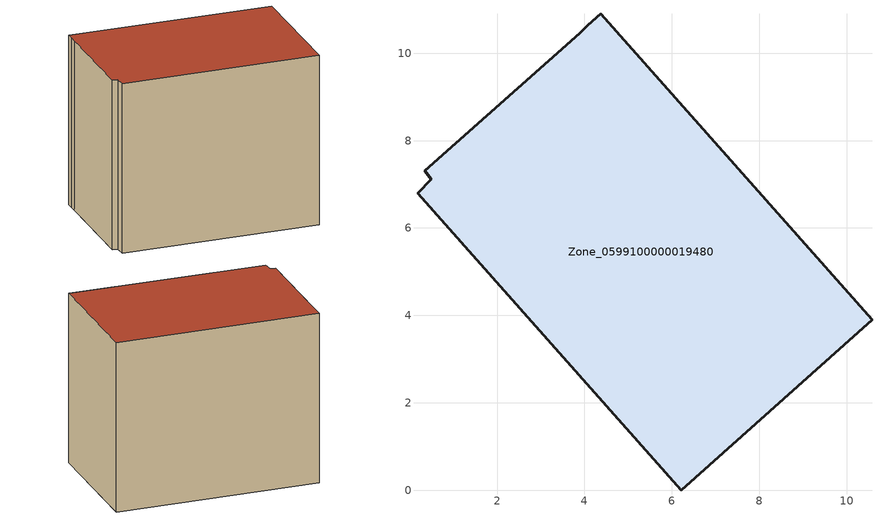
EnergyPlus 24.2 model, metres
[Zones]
Zone_0599100000019480
 floor ground (C_G): 0.5,7.11 0.35,7.31 3.89,10.46 4.08,10.64 4.37,10.9 10.58,3.9 6.21,0 0.18,6.8 z0
 wall outside (C_F): 10.58,3.9 4.37,10.9 4.08,10.64 3.89,10.46 0.35,7.31 0.5,7.11 0.18,6.8 6.21,0 10.58,3.9 z0:7.94
 roof outside (C_R): 4.37,10.9 4.08,10.64 3.89,10.46 0.35,7.31 0.5,7.11 0.18,6.8 6.21,0 10.58,3.9 z7.94
[BUILDING]
Pand.0599100000019480: North Axis=0; Terrain=City; Loads Convergence Tolerance Value=0.04; Temperature Convergence Tolerance Value=0.4; Solar Distribution=FullExterior; Maximum Number of Warmup Days=25; Minimum Number of Warmup Days=1
[Site:Location]
Rotterdam.The.Hague.AP_ZH_NLD Design_Conditions: Latitude=51.96; Longitude=4.45; Time Zone=1; Elevation=-4.5
[SITE:GROUNDTEMPERATURE:BUILDINGSURFACE]
18, 18, 18, 18, 18, 18, 18, 18, 18, 18, 18, 18
[MATERIAL] Thermal Absorptance=0.9; Solar Absorptance=0.7; Visible Absorptance=0.7
Name | Roughness | Thickness | Conductivity | Density | Specific Heat
G.TI.1965-1974 | MediumSmooth | 0.15 | 0.882353 | 540 | 1210
F.TI.1965-1974 | Rough | 0.3 | 0.697674 | 1920 | 840
R.TI.1965-1974 | MediumRough | 0.2 | 0.232558 | 1500 | 1000
[CONSTRUCTION]
C_G: G.TI.1965-1974
C_F: F.TI.1965-1974
C_R: R.TI.1965-1974
[ZONE]
Zone_0599100000019480: Type=1; Multiplier=1; Ceiling Height=Autocalculate; Volume=Autocalculate; Floor Area=autocalculate; Part of Total Floor Area=Yes
[ZONEINFILTRATION:DESIGNFLOWRATE]
Infil_Zone_0599100000019480: Zone or ZoneList or Space or SpaceList=Zone_0599100000019480; Schedule=AlwaysOn; Design Flow Rate Calculation Method=Flow/Area; Flow Rate per Floor Area=0.003; Constant Term Coefficient=1; Temperature Term Coefficient=0; Velocity Term Coefficient=0; Velocity Squared Term Coefficient=0
[HVACTEMPLATE:ZONE:IDEALLOADSAIRSYSTEM]
Zone_0599100000019480: Maximum Heating Supply Air Temperature=50; Minimum Cooling Supply Air Temperature=13; Maximum Heating Supply Air Humidity Ratio=0.0156; Minimum Cooling Supply Air Humidity Ratio=0.0077; Heating Limit=NoLimit; Cooling Limit=NoLimit; Dehumidification Control Type=ConstantSensibleHeatRatio; Cooling Sensible Heat Ratio=0.7; Dehumidification Setpoint=60; Humidification Control Type=None; Humidification Setpoint=30; Outdoor Air Method=None; Outdoor Air Flow Rate per Person=0.00944; Outdoor Air Flow Rate per Zone Floor Area=0; Outdoor Air Flow Rate per Zone=0; Demand Controlled Ventilation Type=None; Outdoor Air Economizer Type=NoEconomizer; Heat Recovery Type=None; Sensible Heat Recovery Effectiveness=0.7; Latent Heat Recovery Effectiveness=0.65
[ZONECONTROL:THERMOSTAT]
ThermostatControl_Zone_0599100000019480: Zone or ZoneList=Zone_0599100000019480; Control Type Schedule=DualSetpointControlType; Control 1=Thermostat_Zone_0599100000019480; Temperature Difference Between Cutout And Setpoint=0
[THERMOSTATSETPOINT:DUALSETPOINT]
Thermostat_Zone_0599100000019480: Heating Setpoint Temperature Schedule=HeatingSetpoint_Zone_0599100000019480; Cooling Setpoint Temperature Schedule=CoolingSetpoint_Zone_0599100000019480
[SCHEDULE:COMPACT]
HeatingSetpoint_Zone_0599100000019480: Through: 12/31, For: AllDays, Until: 24:00, 21
CoolingSetpoint_Zone_0599100000019480: Through: 12/31, For: AllDays, Until: 24:00, 24
DualSetpointControlType: Through: 12/31, For: AllDays, Until: 24:00, 4
AlwaysOn: Through: 12/31, For: AllDays, Until: 24:00, 1
